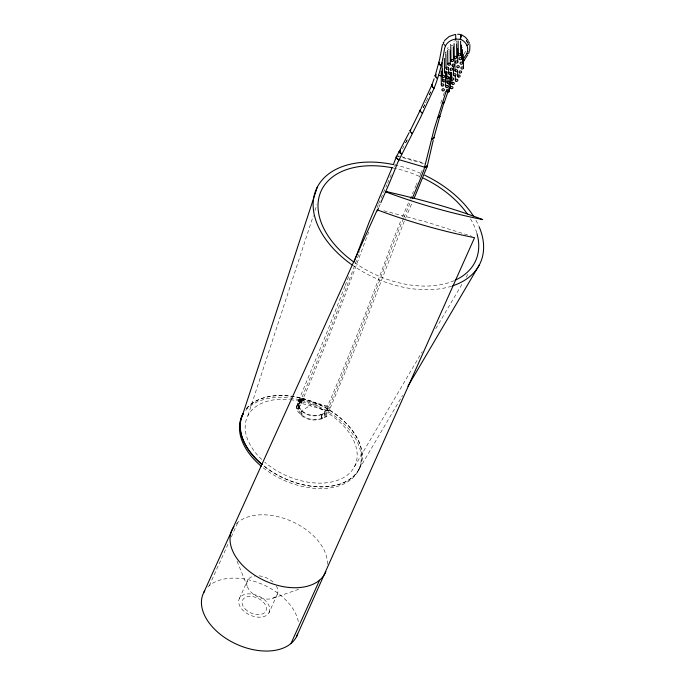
<?xml version="1.0" encoding="UTF-8"?>
<svg xmlns="http://www.w3.org/2000/svg" width="685" height="685" viewBox="0 0 685 685"><rect width="100%" height="100%" fill="white"/><g stroke="black" fill="none" stroke-linecap="round" stroke-linejoin="round"><path stroke-width="0.51" stroke-dasharray="3.42 2.57" d="M404.287 221.186L358.478 340.265L326.848 416.189L322.567 418.672L317.849 419.845L313.131 419.999L308.481 419.186L304.234 417.456L300.852 415.05L297.812 411.437L296.571 408.525A4.281 2.5 -23.1 0 1 296.682 406.599L298.343 405.1L300.758 399.304M403.508 218.446A298.78 51.94 -74 0 0 392.95 244.631L384.987 266.037A764.588 132.907 -74 0 1 327.327 410.743L324.699 416.771L321.488 418.398L317.446 419.4A16.235 12.672 3.2 0 1 301.965 414.973L299.602 412.139L298.446 409.425L301.143 403.251L301.374 398.653A757.105 131.606 -74 0 0 358.46 255.359L359.899 251.455M297.966 409.048C294.259 405.82 301.092 401.47 298.446 409.425L297.966 409.048L301.143 403.251A4.084 2.021 21.7 0 1 298.754 400.811A4.084 2.021 21.7 0 1 300.424 399.304L327.284 406.787L327.327 410.743L327.567 406.145L301.374 398.653A4.05 2.389 23.4 0 0 298.874 400.271A4.05 2.389 23.4 0 0 301.135 403.251L327.327 410.743L329.485 409.99L329.793 408.577A4.059 2.44 23.6 0 0 327.593 406.077A757.319 131.64 -74 0 0 384.653 262.852L390.382 247.242A306.272 53.242 -74 0 1 401.23 219.885M327.327 410.743L327.593 406.077L324.656 412.978L324.699 416.771L324.964 412.105L314.184 403.045L301.777 410.717L300.441 412.524A4.281 2.166 -39.8 0 0 300.33 414.459L301.965 414.973L301.777 410.717M296.451 407.121C297.521 402.223 304.483 391.606 298.198 405.066C301.306 415.786 315.965 418.749 324.656 412.978L321.916 414.322L321.488 418.398L322.258 418.621A4.153 0.95 76.1 0 0 322.37 416.685L321.916 414.322A16.765 13.092 3.2 0 1 305.116 413.123L301.862 410.812L299.371 407.832M321.924 414.365L321.488 418.398L322.053 414.288M326.848 416.189L326.736 414.613L325.546 412.704M296.888 406.111L298.806 400.194L327.661 330.624L344.872 286.416M440.712 103.17L441.851 99.676M247.893 415.701L313.302 215.724M314.963 210.646L316.95 204.558M298.711 404.707L299.413 402.643M443.263 95.66L444.274 92.689L443.906 93.631M296.571 408.525L298.446 409.425L298.343 405.1M345.231 285.474L348.802 276.012M405.477 218.344L411.779 203.591M368.77 232.001A298.78 51.94 -74 0 0 366.758 237.138L358.794 258.545A764.588 132.907 -74 0 1 301.143 403.251L299.902 401.967L299.499 400.408L301.374 398.653M300.921 399.295L298.694 404.047L301.092 399.295L301.143 403.251L299.533 400.922M329.793 408.577L329.494 409.972L328.012 410.7M209.293 585.675L228.644 542.811M231.282 536.971L237.883 522.355M299.756 399.552L300.963 398.721L301.143 403.251L300.698 399.346L298.42 405.589L301.092 399.295L298.198 405.066L298.446 409.425L298.198 404.852M239.407 598.442L247.576 580.349M269.051 612.63A16.44 10.438 24.3 0 0 250.984 593.963A16.44 10.438 24.3 0 0 242.644 610.018A16.44 10.438 24.3 0 0 269.051 612.63L277.219 594.537M358.264 470.715L359.077 468.9M429.247 94.915L431.447 90.095M429.281 94.924L431.499 90.078M426.378 101.097L428.819 95.951M423.15 107.939L425.984 101.945M423.27 107.768L426.07 101.851M407.181 139.868L405.023 143.978L407.447 139.389M402.403 148.928L404.835 144.347M398.293 156.557L398.687 155.829L398.464 156.428L423.647 163.629M354.445 466.682L422.217 351.705M435.771 328.706L462.341 283.641M466.142 277.202L467.769 274.437M359.274 468.994L402.575 395.373M272.827 598.219L299.482 589.031M326.291 416.788L325.306 416.9M466.982 41.631L467.607 41.588M383.848 210.783L426.044 221.914L471.965 236.359M401.71 156.694L424.88 163.321M300.638 402.908L299.405 401.204L299.559 400.014L299.516 400.948M237.113 561.323L247.148 585.94M298.198 405.066L298.395 405.64M301.614 410.88L301.965 414.973M300.963 398.721L301.143 403.251M450.764 44.611L450.79 46.717M445.815 52.257L445.849 54.372M453.033 45.347A1.259 1.07 -0.7 0 1 451.184 45.527A1.259 1.07 -0.7 0 1 451.141 43.951A1.259 1.07 -0.7 0 1 452.99 44.045M462.384 47.205A1.259 1.07 -0.7 0 1 462.392 47.488M446.089 53.045A1.259 1.07 -0.7 0 1 446.055 51.743M454.797 40.62A1.259 1.07 -0.7 0 1 456.553 41.425A1.259 1.07 -0.7 0 1 455.183 42.658A1.259 1.07 -0.7 0 1 454.138 41.211M449.403 49.346A1.259 1.07 -0.7 0 1 447.647 48.258A1.259 1.07 -0.7 0 1 449.634 47.496M466.177 40.132A13.357 11.38 -0.7 0 1 467.444 43.223M378.882 207.247A298.78 51.94 -74 0 1 380.44 203.582M395.254 164.717A172.183 29.934 -74 0 1 394.526 166.549M391.255 174.581A172.183 29.934 -74 0 1 387.273 183.931M386.905 184.762A172.183 29.934 -74 0 1 385.818 187.228M377.05 207.555A306.272 53.242 -74 0 1 378.248 204.695M378.651 203.745A306.272 53.242 -74 0 1 380.252 199.977M381.048 198.111A306.272 53.242 -74 0 1 385.424 188.118M466.211 40.115A13.4 11.414 -0.7 0 1 467.487 43.223M403.902 217.513A298.78 51.94 -74 0 1 411.317 200.354M402.438 216.974A306.272 53.242 -74 0 1 409.639 200.088M410.032 199.189A306.272 53.242 -74 0 1 412.01 194.72A172.183 29.934 -74 0 0 413.466 191.423M422.166 170.368A172.183 29.934 -74 0 1 421.078 173.125M420.718 174.041A172.183 29.934 -74 0 1 419.263 177.655M417.088 182.946A172.183 29.934 -74 0 1 416.36 184.676M416 185.532A172.183 29.934 -74 0 1 414.913 188.084M463.882 54.081A241.942 206.065 -0.7 0 1 465.843 51.169M451.663 286.167A89.906 57.069 24.3 0 1 351.962 264.83M394.731 164.862A89.906 57.069 24.3 0 1 420.838 173.442M475.929 220.245A89.906 57.069 24.3 0 1 478.721 225.827M246.343 408.508A64.433 40.894 24.3 0 1 332.122 411.719A64.433 40.894 24.3 0 1 351.379 478.267A64.433 40.894 24.3 0 1 262.74 465.149M246.523 408.611A64.219 40.766 24.3 0 1 332.019 411.813A64.219 40.766 24.3 0 1 351.217 478.147A64.219 40.766 24.3 0 1 262.869 465.072M245.709 410.426A64.219 40.766 24.3 0 1 331.206 413.62A64.219 40.766 24.3 0 1 350.403 479.954A64.219 40.766 24.3 0 1 262.047 466.879M290.534 399.706A59.081 37.504 24.3 0 1 355.335 464.772A59.081 37.504 24.3 0 1 264.795 462.212M261.704 459.429A59.081 37.504 24.3 0 1 247.431 416.643A59.081 37.504 24.3 0 1 289.515 399.603M454.198 280.644A84.769 53.807 24.3 0 1 354.607 262.603M393.113 167.962A84.769 53.807 24.3 0 1 419.383 176.362M470.526 218.883A84.769 53.807 24.3 0 1 476.717 232.772M276.286 585.906A16.44 10.438 24.3 0 1 269.479 599.015A16.44 10.438 24.3 0 1 248.509 588.98A16.44 10.438 24.3 0 1 255.317 575.879M259.153 575.871A16.44 10.438 24.3 0 1 273.272 582.276M236.411 523.691A51.375 32.606 24.3 0 1 291.759 521.362A51.375 32.606 24.3 0 1 327.43 564.2M207.82 587.011A51.375 32.606 24.3 0 1 260.411 583.517A51.375 32.606 24.3 0 1 298.643 623.461M304.354 398.91L303.532 400.862L304.354 398.91M245.179 609.033A12.844 8.151 24.3 0 0 265.814 611.08A12.844 8.151 24.3 0 0 251.695 596.498A12.844 8.151 24.3 0 0 245.179 609.033"/><path stroke-width="1.03" d="M455.662 34.481L455.799 39.062A13.357 11.38 -0.7 0 0 445.481 45.792L444.462 48.96A241.942 206.065 -0.7 0 1 439.547 72.019L438.588 75.264A241.942 206.065 -0.7 0 1 434.162 88.125L420.453 117.632L397.6 162.747A179.41 31.185 -74 0 1 385.509 191.988M399.278 151.642L399.304 151.334A3.964 1.481 28.5 0 1 400.211 150.803M400.168 150.871A3.964 1.438 28.3 0 0 399.304 151.334L399.304 151.608A4.119 1.541 28.5 0 0 400.511 153.32L401.735 154.211M399.586 151.094L400.793 152.806L399.603 150.794L409.116 132.625M396.752 156.505A3.964 1.438 28.3 0 0 396.307 156.899L396.649 157.995A4.084 2.021 21.7 0 0 398.062 159.391L424.923 167.268A4.144 1.695 12 0 0 427.003 166.678L427.166 165.727M410.101 130.938L420.239 110.165A3.964 1.764 25.7 0 1 420.753 109.651A3.964 1.807 25.9 0 0 420.265 110.114L420.205 110.49M420.239 110.165L420.188 110.525A4.127 1.832 25.7 0 0 421.934 112.777L422.594 113.196M435.138 75.958L436.902 78.141L435.129 75.984L439.607 59.432L442.459 44.414M435.129 75.984L436.234 74.751M438.785 63.063L440.575 65.161C437.963 65.323 439.582 60.862 438.854 62.66M440.292 114.926L444.197 101.834M443.152 103.452L444.274 102.253M469.67 50.973L469.919 44.756M412.079 198.641A179.41 31.185 -74 0 0 423.792 170.24L434.333 128.403L446.072 91.533A241.942 206.065 -0.7 0 1 447.065 89.161M427.209 166.395L433.228 140.228M433.776 138.079L439.813 116.527M435.754 74.956L435.198 75.59M317.301 187.116L243.064 413.397A64.433 40.894 24.3 0 0 261.91 464.464M444.197 102.656L443.152 103.444M444.248 102.51L448.084 91.405M434.136 78.766L431.858 85.008L420.984 108.624M398.053 159.417L398.062 159.391A4.05 1.678 20.6 0 1 396.786 156.6M424.923 167.268L425.591 167.26A4.05 1.678 20.6 0 0 427.072 165.898M354.154 261.704L369.129 222.18L392.231 167.44M432.064 84.683L432.098 86.31A4.144 2.021 24 0 0 433.511 87.714L434.162 88.125L433.494 87.748A4.144 2.064 20.6 0 1 432.064 86.404L431.833 85.942A4.144 2.064 20.6 0 1 432.021 84.752L432.064 84.683A3.956 1.935 24 0 1 432.398 84.426M396.264 157.088L393.712 163.706M427.123 166.609L414.134 198.265M446.723 91.533L446.072 91.533L446.74 91.499A4.144 2.038 22.9 0 0 447.296 91.439M449.017 89.041L449.66 87.526M203.813 592.414L377.264 209.85C408.739 221.657 441.585 231.128 474.551 237.678L296.468 636.75M290.997 643.489L319.587 580.169M396.401 156.728L399.304 151.334M455.799 39.062L460.902 39.413A13.357 11.38 -0.7 0 1 466.75 53.618L465.894 55.091A241.942 206.065 -0.7 0 0 462.486 60.194M407.995 386.169L479.449 264.701M462.752 62.549L464.13 60.349M463.925 60.657L467.812 54.809M399.612 150.777L400.485 150.289L399.603 150.794M444.488 40.569L449.18 36.476L455.362 34.404M460.543 34.61L460.791 34.798A4.161 0.497 -79.5 0 1 460.577 37.632L460.303 39.173L460.842 37.709A4.161 0.942 -68.4 0 0 461.279 34.944L460.56 34.884M466.99 45.561L468.163 44.653A4.161 2.012 -27 0 0 469.148 42.359L468.155 41.639M444.265 41.802L443.323 42.453A4.136 1.901 31.7 0 0 444.873 45.321L445.481 45.792M437.509 117.46L438.768 117.298A4.119 1.978 16.7 0 0 439.89 116.116L439.804 115.705A3.964 1.901 16.7 0 0 439.573 115.285M431.481 139.012L432.74 138.841A4.119 1.849 14.6 0 0 433.845 137.728L433.751 137.351M466.75 53.618L467.41 53.593A4.136 2.055 20.9 0 0 469.011 51.855L468.797 51.401M457.683 34.25L459.875 34.378M438.588 75.264L441.628 76.138M448.709 78.167L450.739 78.741M461.93 35.012L465.483 37.324L468.112 40.406M411.283 132.702L412.507 133.584M421.361 112.314L421.934 112.777M433.742 137.394L433.828 137.771A4.127 1.807 14.5 0 1 432.158 138.969M439.787 115.756L439.873 116.159A4.127 1.935 16.6 0 1 438.177 117.426M463.3 54.372L463.471 68.072A1.259 1.07 -0.7 0 1 461.476 68.834A1.259 1.07 -0.7 0 1 461.707 66.984A1.259 1.07 -0.7 0 1 463.471 68.072M462.418 49.594L462.589 63.294A1.259 1.07 -0.7 0 1 460.594 64.056A1.259 1.07 -0.7 0 1 460.825 62.215A1.259 1.07 -0.7 0 1 462.589 63.294M461.433 45.082L461.596 58.782A1.259 1.07 -0.7 0 1 459.609 59.544A1.259 1.07 -0.7 0 1 459.84 57.694A1.259 1.07 -0.7 0 1 461.596 58.782M460.594 41.151L460.757 54.86A1.259 1.07 -0.7 0 1 458.77 55.613A1.259 1.07 -0.7 0 1 459.001 53.772A1.259 1.07 -0.7 0 1 460.757 54.86M458.094 40.937L458.256 54.637M457.614 48.421L457.785 62.121A1.259 1.07 -0.7 0 1 455.79 62.883A1.259 1.07 -0.7 0 1 456.022 61.033A1.259 1.07 -0.7 0 1 457.785 62.121M457.589 70.683L457.649 75.958M456.587 43.814L456.758 57.514A1.259 1.07 -0.7 0 1 454.763 58.276A1.259 1.07 -0.7 0 1 454.994 56.435A1.259 1.07 -0.7 0 1 456.758 57.514M455.319 75.932L455.371 80.154M454.831 57.917L454.986 70.572M454.087 43.592L454.258 57.3M453.29 46.94L453.461 60.64A1.259 1.07 -0.7 0 1 451.466 61.402A1.259 1.07 -0.7 0 1 451.698 59.552A1.259 1.07 -0.7 0 1 453.461 60.64M453.393 66.231L453.496 74.665M451.698 72.798L451.749 77.02M451.792 80.179L451.835 83.339M451.141 72.533L451.218 78.861M450.79 46.717L450.961 60.426M450.173 50.587L450.336 64.287A1.259 1.07 -0.7 0 1 448.35 65.049A1.259 1.07 -0.7 0 1 448.581 63.2A1.259 1.07 -0.7 0 1 450.336 64.287M450.293 73.817L450.465 87.517M449.086 77.491L449.257 91.199A1.259 1.07 -0.7 0 1 447.262 91.961A1.259 1.07 -0.7 0 1 447.493 90.112A1.259 1.07 -0.7 0 1 449.257 91.199M448.564 67.909L448.624 73.184M447.673 50.365L447.836 64.073M446.911 72.678L447.022 82.166M446.295 73.158L446.346 77.379M445.849 54.372L446.012 68.072M445.49 72.636L445.652 86.344M444.351 58.465L444.522 72.173M442.561 69.091L442.698 80.684M442.082 62.66L442.245 76.36M441.166 71.154L441.337 84.863M449.146 84.46A241.942 206.065 -0.7 0 1 450.242 82.123M398.73 159.776A4.144 1.498 28.3 0 1 396.649 157.995L396.409 157.559A4.084 2.021 21.7 0 1 396.966 156.12M377.324 210.954A298.78 51.94 -74 0 1 378.488 208.163M380.834 202.674A298.78 51.94 -74 0 1 385.124 192.862M425.591 167.26A4.084 2.021 21.7 0 0 426.995 166.712L427.209 166.369A4.084 2.021 21.7 0 0 427.2 165.539M432.021 84.777A3.956 1.969 20.6 0 1 432.372 84.503M410.144 130.595A3.964 1.653 27 0 1 410.632 130.116M411.856 133.164A4.127 1.67 26.8 0 1 410.075 130.972L410.118 130.638A3.964 1.601 26.8 0 1 410.598 130.184M401.085 153.782A4.127 1.498 28.3 0 1 399.278 151.642M479.132 226.761A89.906 57.069 24.3 0 1 452.622 285.85M351.962 264.83A89.906 57.069 24.3 0 1 316.008 189.882A89.906 57.069 24.3 0 1 393.712 164.64M424.7 175.214A89.906 57.069 24.3 0 1 473.292 215.852M476.983 233.688A84.769 53.807 24.3 0 1 455.2 280.199M353.743 261.987A84.769 53.807 24.3 0 1 320.606 192.211A84.769 53.807 24.3 0 1 392.06 167.756M423.202 178.117A84.769 53.807 24.3 0 1 467.307 213.9M262.038 464.387A64.219 40.766 24.3 0 1 241.617 435.3M241.334 434.239A64.219 40.766 24.3 0 1 243.261 413.483M261.225 466.194A64.219 40.766 24.3 0 1 243.398 413.612M325.854 571.718A51.375 32.606 24.3 0 1 263.014 579.904A51.375 32.606 24.3 0 1 233.893 526.662M297.607 634.147A51.375 32.606 24.3 0 1 235.777 643.866A51.375 32.606 24.3 0 1 204.764 590.778M387.128 191.757L385.432 191.757C416.908 203.565 449.754 213.035 482.719 219.585C451.817 207.658 419.408 199.232 387.128 191.757M459.652 72.833A1.259 1.07 -0.7 0 0 461.647 72.079A1.259 1.07 -0.7 0 0 459.883 70.992A1.259 1.07 -0.7 0 0 459.652 72.833M455.499 71.548A1.259 1.07 -0.7 0 0 457.486 70.786A1.259 1.07 -0.7 0 0 455.731 69.699A1.259 1.07 -0.7 0 0 455.499 71.548M450.627 70.058A1.259 1.07 -0.7 0 0 452.614 69.305A1.259 1.07 -0.7 0 0 450.858 68.217A1.259 1.07 -0.7 0 0 450.627 70.058M446.526 69.048A1.259 1.07 -0.7 0 0 448.512 68.286A1.259 1.07 -0.7 0 0 446.757 67.207A1.259 1.07 -0.7 0 0 446.526 69.048M457.323 67.541A1.259 1.07 -0.7 0 0 459.31 66.787A1.259 1.07 -0.7 0 0 457.554 65.7A1.259 1.07 -0.7 0 0 457.323 67.541M452.451 66.06A1.259 1.07 -0.7 0 0 454.438 65.298A1.259 1.07 -0.7 0 0 452.682 64.21A1.259 1.07 -0.7 0 0 452.451 66.06M458.162 76.934A1.259 1.07 -0.7 0 0 460.149 76.172A1.259 1.07 -0.7 0 0 458.393 75.085A1.259 1.07 -0.7 0 0 458.162 76.934M454.009 75.641A1.259 1.07 -0.7 0 0 455.996 74.888A1.259 1.07 -0.7 0 0 454.241 73.8A1.259 1.07 -0.7 0 0 454.009 75.641M449.137 74.16A1.259 1.07 -0.7 0 0 451.124 73.398A1.259 1.07 -0.7 0 0 449.369 72.31A1.259 1.07 -0.7 0 0 449.137 74.16M445.036 73.149A1.259 1.07 -0.7 0 0 447.022 72.387A1.259 1.07 -0.7 0 0 445.267 71.3A1.259 1.07 -0.7 0 0 445.036 73.149M441.842 85.839A1.259 1.07 -0.7 0 0 443.837 85.077A1.259 1.07 -0.7 0 0 442.073 83.99A1.259 1.07 -0.7 0 0 441.842 85.839M446.166 87.32A1.259 1.07 -0.7 0 0 448.161 86.558A1.259 1.07 -0.7 0 0 446.397 85.471A1.259 1.07 -0.7 0 0 446.166 87.32M450.97 88.493A1.259 1.07 -0.7 0 0 452.965 87.74A1.259 1.07 -0.7 0 0 451.201 86.653A1.259 1.07 -0.7 0 0 450.97 88.493M443.212 81.661A1.259 1.07 -0.7 0 0 445.199 80.898A1.259 1.07 -0.7 0 0 443.443 79.811A1.259 1.07 -0.7 0 0 443.212 81.661M447.536 83.142A1.259 1.07 -0.7 0 0 449.523 82.38A1.259 1.07 -0.7 0 0 447.767 81.301A1.259 1.07 -0.7 0 0 447.536 83.142M452.34 84.315A1.259 1.07 -0.7 0 0 454.335 83.561A1.259 1.07 -0.7 0 0 452.571 82.474A1.259 1.07 -0.7 0 0 452.34 84.315M442.424 90.694A1.259 1.07 -0.7 0 0 444.411 89.932A1.259 1.07 -0.7 0 0 442.647 88.844A1.259 1.07 -0.7 0 0 442.424 90.694M455.885 81.13A1.259 1.07 -0.7 0 0 457.88 80.368A1.259 1.07 -0.7 0 0 456.116 79.28A1.259 1.07 -0.7 0 0 455.885 81.13M451.732 79.837A1.259 1.07 -0.7 0 0 453.718 79.075A1.259 1.07 -0.7 0 0 451.963 77.996A1.259 1.07 -0.7 0 0 451.732 79.837M446.86 78.355A1.259 1.07 -0.7 0 0 448.846 77.593A1.259 1.07 -0.7 0 0 447.091 76.506A1.259 1.07 -0.7 0 0 446.86 78.355M442.758 77.345A1.259 1.07 -0.7 0 0 444.745 76.583A1.259 1.07 -0.7 0 0 442.989 75.496A1.259 1.07 -0.7 0 0 442.758 77.345"/></g></svg>
